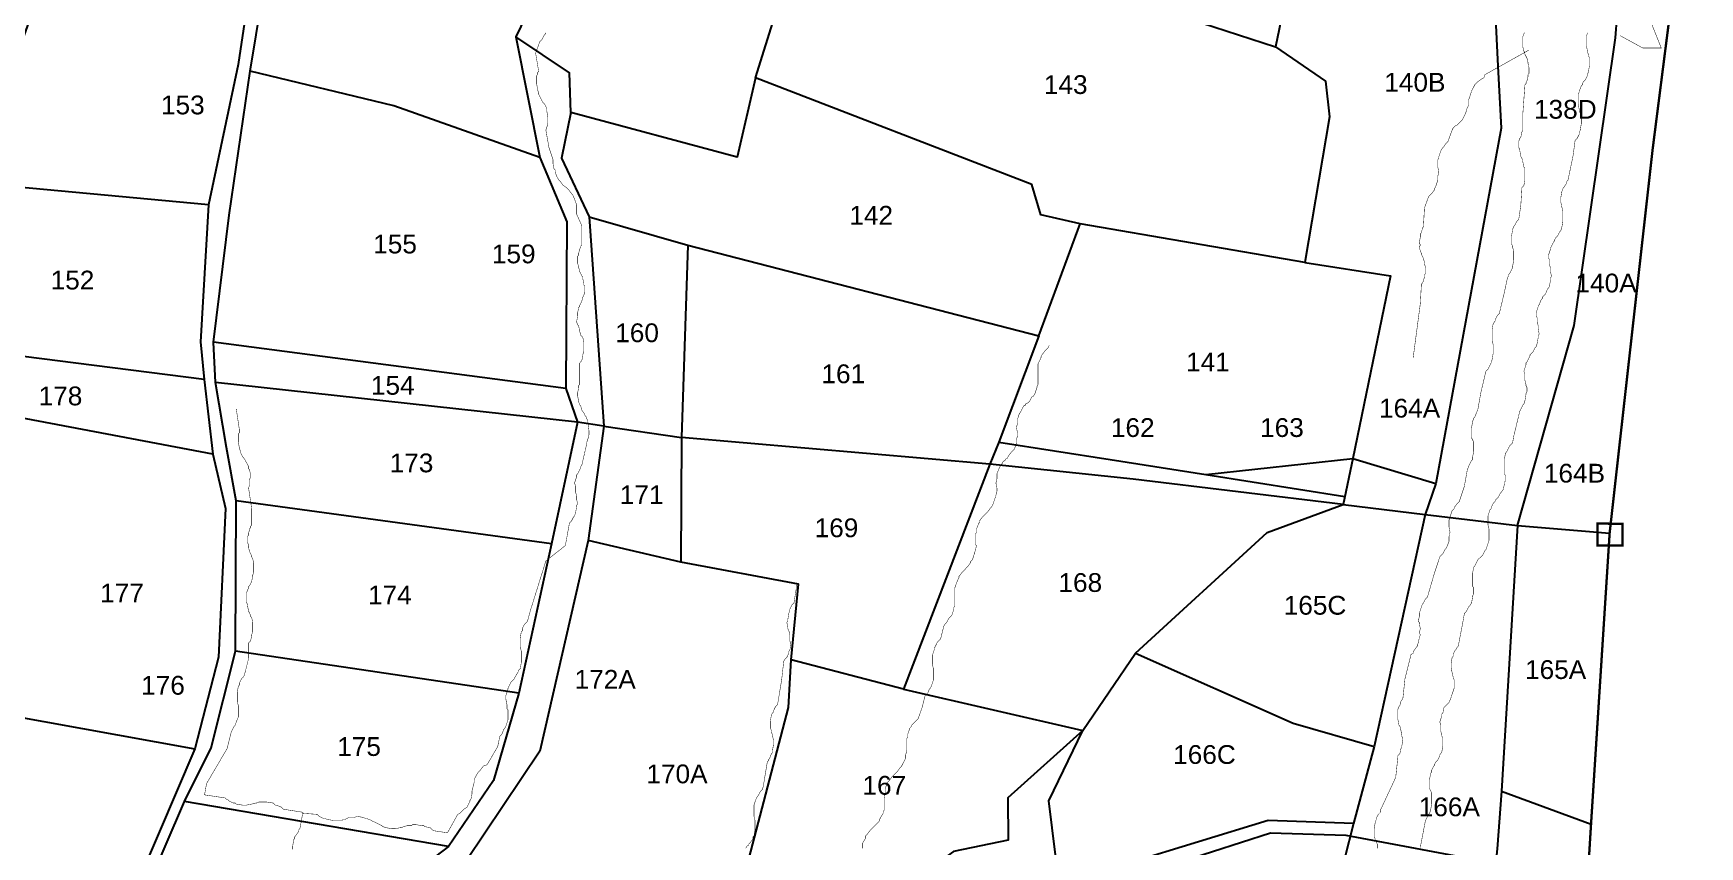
# Model space of a CAD drawing. Header units: inches. Extents: x 617 to 4497, y -923 to 1824.
# Drawn here: x 1509.8 to 1865.1, y 1083.9 to 1257.2 of the extents above; entities that cross this region are included whole.
import ezdxf
from ezdxf.enums import TextEntityAlignment as Align

# ---------------------------------------------------------------- set-up
doc = ezdxf.new("R2010")
doc.units = ezdxf.units.IN
doc.header["$LTSCALE"] = 15
doc.header["$MEASUREMENT"] = 0
for name, color, linetype in [('BOUNDARY', 5, 'Continuous'), ('PLOT', 7, 'Continuous'), ('PLOT NO', 7, 'Continuous'), ('ROAD', 50, 'Continuous'), ('STREAM', 130, 'SL')]:
    doc.layers.add(name, color=color, linetype=linetype)
doc.styles.get("Standard").update_dxf_attribs({"font": 'arial.ttf'})
doc.linetypes.add('SL', pattern='A,8e-06,[1,streme line,S=0.066667,R=0,X=0,Y=0],-0.839413', length=0.839421)

msp = doc.modelspace()

# ---------------------------------------------------------------- linework, layer by layer
at = {"layer": 'BOUNDARY', "const_width": 0.5}
msp.add_lwpolyline([(1863.5, 832.7), (1861.95, 879.95), (1861.32, 891.04), (1857.16, 922.7), (1862.14, 939.42), (1864.62, 954.13), (1852.24, 958.34), (1839.53, 1007.96), (1837.78, 1028.75), (1840.69, 1073.03), (1841.53, 1081.99), (1841.94, 1088.67), (1845.91, 1150.73), (1855.09, 1232.61), (1864.86, 1309.15)], dxfattribs=at)
at = {"layer": 'PLOT'}
for points in [[(1327.14, 1348.27), (1383.12, 1332.25), (1474.33, 1316.47), (1503.44, 1306.06), (1523.09, 1299.63), (1559.06, 1288.18), (1553.41, 1250.57), (1547.1, 1220.64), (1545.41, 1191.5), (1546.21, 1183.43), (1548.02, 1167.54), (1550.77, 1155.98), (1549.28, 1124.27), (1544.21, 1104.75), (1516.98, 1041.08), (1505.59, 1045.34), (1503.64, 1046.12), (1482.78, 1052.16), (1468.16, 1050), (1446.71, 1087.53), (1477.22, 1173.65), (1484.14, 1191.32), (1496.61, 1225.38), (1523.09, 1299.63)], [(1819.8, 1340.45), (1819.94, 1294.07), (1822.08, 1250.24), (1822.76, 1236.98), (1808.85, 1161.28), (1806.56, 1154.66), (1795.7, 1105.24), (1791.27, 1088.85), (1773.07, 1089.46), (1728.49, 1075.82), (1726.34, 1093.68), (1733.55, 1108.64), (1744.78, 1125.16), (1772.91, 1150.88), (1789.07, 1156.83), (1806.56, 1154.66), (1826.27, 1152.33), (1845.91, 1150.73)], [(1826.27, 1152.33), (1838.37, 1194.93), (1847.19, 1256.27), (1848.59, 1274.55), (1841.74, 1311.5), (1864.86, 1309.15)], [(1783.98, 1306.99), (1782.39, 1291.73), (1774.62, 1254.32), (1785.3, 1247.05), (1786.19, 1239.44), (1780.92, 1208.39), (1799.15, 1205.51), (1791.12, 1166.59), (1808.85, 1161.28)], [(1504.58, 993.49), (1510.74, 1013.48), (1511.39, 1015.95), (1514.47, 1025.43), (1518.09, 1036.82), (1519.72, 1040.47), (1525.54, 1055.18), (1542.03, 1093.53), (1547.68, 1104.93), (1552.89, 1125.55), (1552.99, 1157.63), (1550.99, 1168.99), (1548.64, 1182.79), (1548.15, 1191.41), (1551.53, 1218.5), (1556, 1249.14), (1562.27, 1287.1), (1559.06, 1288.18)], [(1663.73, 1247.75), (1676.3, 1287.73)], [(1585.72, 1281), (1618.99, 1269.63), (1612.67, 1256.49), (1617.79, 1230.75), (1586.63, 1241.76), (1556, 1249.14)], [(1735.2, 1267.17), (1774.62, 1254.32)], [(1780.92, 1208.39), (1733.03, 1216.6), (1724.61, 1218.55), (1722.72, 1225.01), (1663.73, 1247.75), (1659.85, 1230.84), (1624.4, 1240.32), (1624.07, 1248.82), (1612.67, 1256.49)], [(1624.4, 1240.32), (1622.4, 1230.61), (1628.32, 1218.13), (1631.41, 1173.48), (1625.83, 1174.33)], [(1617.79, 1230.75), (1623.56, 1217.05), (1623.31, 1181.51), (1548.15, 1191.41)], [(1547.1, 1220.64), (1496.61, 1225.38)], [(1628.32, 1218.13), (1649.33, 1212.08), (1647.99, 1171.12)], [(1649.33, 1212.08), (1724.19, 1192.75), (1733.03, 1216.6)], [(1546.21, 1183.43), (1484.14, 1191.32)], [(1724.19, 1192.75), (1715.69, 1170.11), (1713.77, 1165.43), (1647.99, 1171.12)], [(1623.31, 1181.51), (1625.83, 1174.33), (1548.64, 1182.79)], [(1548.02, 1167.54), (1505.59, 1175.55), (1503.51, 1172.13), (1477.22, 1173.65)], [(1625.83, 1174.33), (1620.26, 1148.42), (1552.99, 1157.63)], [(1631.41, 1173.48), (1628.05, 1149.16), (1617.78, 1104.27), (1602.12, 1080.97), (1579.04, 1050.13), (1570.21, 1029.31), (1562.79, 1030.11)], [(1631.41, 1173.48), (1647.99, 1171.12), (1647.87, 1144.52)], [(1715.69, 1170.11), (1739.37, 1166.38), (1759.81, 1163.18), (1791.12, 1166.59)], [(1791.12, 1166.59), (1789.07, 1156.83)], [(1713.77, 1165.43), (1695.35, 1117.5), (1671.36, 1123.72)], [(1789.07, 1156.83), (1744.29, 1162.2), (1713.77, 1165.43)], [(1759.81, 1163.18), (1789.41, 1158.55)], [(1826.27, 1152.33), (1822.88, 1095.76), (1821.94, 1083.43), (1820.91, 1074.07), (1828.63, 1029.67), (1842.01, 958.64), (1802.85, 909.06)], [(1620.26, 1148.42), (1613.27, 1116.6), (1552.89, 1125.55)], [(1636.47, 1036.84), (1677.29, 1054.69), (1679.17, 1063.97), (1659.15, 1069.05), (1670.83, 1113.59), (1671.36, 1123.72), (1672.95, 1139.83), (1647.87, 1144.52), (1628.05, 1149.16)], [(1744.78, 1125.16), (1778.41, 1110.24), (1795.7, 1105.24)], [(1613.27, 1116.6), (1607.88, 1097.97), (1598.27, 1083.97), (1542.03, 1093.53)], [(1695.35, 1117.5), (1733.55, 1108.64)], [(1503.76, 1112.05), (1544.21, 1104.75)], [(1733.55, 1108.64), (1717.58, 1094.28), (1717.67, 1085.29), (1705.99, 1082.89), (1690.59, 1071.75), (1682.97, 1071.55), (1679.17, 1063.97)], [(1822.88, 1095.76), (1841.94, 1088.67)], [(1791.27, 1088.85), (1789.4, 1081.31), (1787.42, 1039.31), (1786.64, 1013.72), (1783.75, 954.9), (1783.34, 945.88)], [(1598.27, 1083.97), (1582.76, 1072.08), (1562.79, 1030.11), (1548.61, 1033.18), (1525.54, 1055.18)]]:
    msp.add_lwpolyline(points, dxfattribs=at)
at = {"layer": 'PLOT', "color": 3, "const_width": 0.5}
msp.add_lwpolyline([(1843.32, 1152.76), (1848.66, 1152.7), (1848.68, 1148.11), (1843.32, 1148.06), (1843.32, 1152.76), (1843.32, 1152.76)], dxfattribs=at)
at = {"layer": 'ROAD'}
msp.add_lwpolyline([(932.31, 1161.55), (966.92, 1148.19), (978.2, 1145.92), (1036.71, 1131.85), (1110.13, 1113.59), (1132.65, 1108.42), (1192.26, 1092.31), (1240.37, 1081.76), (1338.73, 1056.56), (1375.73, 1049.35), (1428.19, 1034.43), (1482.23, 1020.3), (1500.13, 1022.03), (1530.43, 1021.93), (1563.04, 1023.96), (1583.35, 1029.01), (1638.52, 1035.44), (1717.94, 1068.95), (1773.61, 1086.88), (1789.68, 1086.35), (1821.88, 1080.31), (1841.34, 1079.71)], dxfattribs=at)
at = {"layer": 'STREAM', "color": 4, "lineweight": 0, "const_width": 0.1}
for points in [[(1854.73, 1259.56), (1856.92, 1254.09), (1852.98, 1254.09), (1848.17, 1256.72)], [(1567.25, 1091.01), (1570.31, 1090.79), (1570.75, 1090.35), (1571.62, 1089.92), (1571.84, 1089.92), (1572.5, 1089.7), (1573.81, 1089.48), (1574.25, 1089.48), (1574.47, 1089.48), (1575.56, 1089.48), (1575.78, 1089.7), (1576.22, 1089.7), (1577.09, 1090.13), (1577.96, 1090.13), (1578.18, 1090.13), (1578.84, 1090.35), (1580.15, 1090.13), (1580.59, 1089.92), (1580.81, 1089.92), (1581.9, 1089.48), (1582.12, 1089.26), (1582.34, 1089.26), (1582.77, 1089.04), (1583.21, 1088.82), (1584.09, 1088.39), (1584.3, 1088.17), (1584.96, 1087.95), (1586.27, 1087.73), (1586.71, 1087.73), (1586.93, 1087.73), (1588.02, 1087.95), (1588.24, 1087.95), (1588.68, 1088.17), (1589.55, 1088.39), (1590.43, 1088.39), (1590.64, 1088.6), (1591.3, 1088.6), (1592.61, 1088.39), (1593.05, 1088.39), (1593.27, 1088.17), (1594.36, 1087.95), (1594.58, 1087.73), (1594.8, 1087.51), (1595.23, 1087.29), (1598.08, 1086.86), (1600.26, 1090.79), (1600.7, 1091.01), (1601.36, 1091.66), (1601.57, 1091.88), (1602.23, 1092.32), (1602.89, 1093.63), (1602.89, 1093.85), (1603.1, 1094.07), (1603.32, 1095.16), (1603.32, 1095.6), (1603.32, 1095.82), (1603.54, 1096.69), (1603.76, 1097.57), (1603.76, 1098), (1603.98, 1098.66), (1604.63, 1099.75), (1604.85, 1099.97), (1605.07, 1100.19), (1605.73, 1101.07), (1606.17, 1101.28), (1606.38, 1101.28), (1606.6, 1101.5), (1608.79, 1105.22), (1609.23, 1107.41), (1609.66, 1107.84), (1610.1, 1108.94), (1610.32, 1109.15), (1610.54, 1109.59), (1610.97, 1110.9), (1610.97, 1111.34), (1610.97, 1111.56), (1610.97, 1112.65), (1610.97, 1113.09), (1610.76, 1113.31), (1610.76, 1114.18), (1610.54, 1115.28), (1610.54, 1115.49), (1610.54, 1116.15), (1610.97, 1117.46), (1610.97, 1117.68), (1611.19, 1118.12), (1611.63, 1118.99), (1611.85, 1119.21), (1612.07, 1119.43), (1612.29, 1119.65), (1612.51, 1120.08), (1613.16, 1121.18), (1613.16, 1121.4), (1613.6, 1121.83), (1613.82, 1123.15), (1613.82, 1123.58), (1613.82, 1123.8), (1613.82, 1124.89), (1613.82, 1125.33), (1613.82, 1125.55), (1613.6, 1126.42), (1613.6, 1127.52), (1613.6, 1127.74), (1613.6, 1128.39), (1613.82, 1129.7), (1614.04, 1129.92), (1614.04, 1130.36), (1614.47, 1131.23), (1614.69, 1131.45), (1614.91, 1131.67), (1615.13, 1131.89), (1615.78, 1134.29), (1619.06, 1144.79), (1623.22, 1148.07), (1624.09, 1152.88), (1624.53, 1153.31), (1624.97, 1154.19), (1625.18, 1154.41), (1625.4, 1155.06), (1625.62, 1156.37), (1625.62, 1156.59), (1625.84, 1157.03), (1625.62, 1157.9), (1625.62, 1158.34), (1625.62, 1158.56), (1625.4, 1159.44), (1625.4, 1160.53), (1625.4, 1160.75), (1625.18, 1161.4), (1625.62, 1162.71), (1625.62, 1163.15), (1625.84, 1163.37), (1626.28, 1164.24), (1626.5, 1164.68), (1626.5, 1164.9), (1626.71, 1165.12), (1627.81, 1169.93), (1627.81, 1170.15), (1628.03, 1170.8), (1628.25, 1171.68), (1628.25, 1171.9), (1628.25, 1172.55), (1628.03, 1174.08), (1628.03, 1174.3), (1628.03, 1174.52), (1627.59, 1175.61), (1627.37, 1175.83), (1627.37, 1176.05), (1626.71, 1176.92), (1626.5, 1177.8), (1626.28, 1178.02), (1626.06, 1178.67), (1625.84, 1179.98), (1625.84, 1180.42), (1625.84, 1180.64), (1626.06, 1181.73), (1626.06, 1182.17), (1626.28, 1182.39), (1626.28, 1182.61), (1626.28, 1182.83), (1626.28, 1186.98), (1626.71, 1187.42), (1626.93, 1188.51), (1626.93, 1188.73), (1627.15, 1189.39), (1627.15, 1190.7), (1627.15, 1191.13), (1627.15, 1191.35), (1626.93, 1192.45), (1626.71, 1192.66), (1626.5, 1192.88), (1626.28, 1193.76), (1626.06, 1194.85), (1625.84, 1195.07), (1625.62, 1195.73), (1625.84, 1197.04), (1625.84, 1197.26), (1625.84, 1197.69), (1626.06, 1198.79), (1626.28, 1199), (1626.28, 1199.22), (1626.5, 1199.66), (1626.71, 1200.1), (1626.93, 1200.97), (1627.15, 1201.41), (1627.37, 1202.06), (1627.37, 1203.38), (1627.15, 1203.6), (1627.15, 1204.03), (1626.93, 1204.91), (1626.93, 1205.34), (1626.71, 1205.56), (1626.28, 1206.44), (1626.06, 1207.31), (1626.06, 1207.53), (1625.84, 1208.19), (1625.84, 1209.72), (1626.06, 1209.93), (1626.06, 1210.37), (1626.28, 1211.25), (1626.5, 1211.68), (1626.5, 1211.9), (1626.71, 1212.12), (1626.71, 1216.27), (1625.62, 1218.68), (1625.62, 1219.34), (1625.62, 1220.43), (1625.62, 1220.65), (1625.4, 1221.3), (1624.97, 1222.4), (1624.75, 1222.83), (1624.53, 1223.05), (1623.87, 1223.93), (1623.65, 1224.14), (1623.44, 1224.36), (1622.78, 1224.8), (1622.12, 1225.68), (1621.91, 1225.89), (1621.47, 1226.55), (1621.03, 1227.64), (1621.03, 1228.08), (1620.81, 1228.3), (1620.59, 1229.39), (1620.59, 1229.61), (1620.59, 1230.05), (1620.59, 1230.27), (1619.72, 1232.89), (1619.06, 1236.61), (1619.28, 1237.26), (1619.5, 1238.14), (1619.5, 1238.57), (1619.5, 1239.23), (1619.28, 1240.54), (1619.28, 1240.76), (1619.28, 1241.2), (1618.84, 1242.07), (1618.63, 1242.29), (1618.41, 1242.51), (1617.97, 1243.38), (1617.53, 1244.26), (1617.53, 1244.48), (1617.31, 1245.13), (1617.1, 1246.44), (1617.1, 1246.88), (1617.1, 1247.1), (1617.1, 1248.19), (1617.31, 1248.63), (1617.31, 1248.85), (1617.53, 1249.07), (1616.88, 1253), (1617.75, 1255.41), (1618.19, 1255.84), (1618.63, 1256.72), (1618.84, 1256.94), (1619.06, 1257.37)], [(1805.54, 1083.79), (1806.63, 1089.48), (1806.85, 1089.92), (1807.29, 1090.79), (1807.51, 1091.01), (1807.73, 1091.66), (1807.95, 1092.98), (1807.95, 1093.41), (1807.95, 1093.63), (1807.95, 1094.73), (1807.95, 1095.16), (1807.95, 1095.38), (1807.51, 1096.26), (1807.51, 1097.35), (1807.51, 1097.57), (1807.51, 1098.22), (1807.73, 1099.53), (1807.95, 1099.75), (1807.95, 1100.19), (1808.38, 1101.07), (1808.6, 1101.28), (1808.6, 1101.5), (1808.82, 1101.94), (1809.26, 1102.38), (1809.69, 1103.25), (1809.69, 1103.47), (1810.13, 1104.13), (1810.35, 1105.44), (1810.35, 1105.66), (1810.35, 1106.09), (1810.35, 1107.19), (1810.13, 1107.41), (1810.13, 1107.62), (1809.91, 1108.5), (1809.91, 1109.59), (1809.91, 1109.81), (1809.69, 1110.47), (1810.13, 1111.78), (1810.13, 1112.21), (1810.35, 1112.43), (1810.57, 1113.53), (1810.79, 1113.74), (1811.01, 1113.96), (1811.22, 1114.18), (1811.66, 1114.62), (1812.1, 1115.71), (1812.1, 1115.93), (1812.32, 1116.37), (1812.76, 1117.68), (1812.76, 1118.12), (1812.76, 1118.34), (1812.76, 1119.43), (1812.54, 1119.87), (1812.54, 1120.08), (1812.32, 1120.96), (1812.1, 1122.05), (1812.1, 1122.27), (1812.1, 1122.93), (1812.32, 1124.24), (1812.54, 1124.46), (1812.54, 1124.89), (1812.97, 1125.77), (1813.19, 1125.99), (1813.41, 1126.42), (1813.63, 1126.64), (1814.72, 1132.33), (1814.94, 1133.64), (1815.38, 1134.08), (1815.82, 1134.95), (1816.03, 1135.17), (1816.47, 1135.82), (1816.69, 1137.14), (1816.69, 1137.36), (1816.91, 1137.79), (1816.91, 1138.67), (1816.91, 1139.1), (1816.69, 1139.32), (1816.69, 1140.2), (1816.69, 1141.29), (1816.69, 1141.51), (1816.69, 1142.16), (1816.91, 1143.48), (1817.13, 1143.69), (1817.35, 1144.13), (1817.78, 1145.01), (1818, 1145.23), (1818.22, 1145.44), (1818.44, 1145.66), (1818.88, 1146.1), (1819.31, 1146.97), (1819.53, 1147.19), (1819.75, 1147.85), (1820.19, 1149.16), (1820.19, 1149.6), (1820.19, 1149.82), (1820.19, 1150.91), (1820.19, 1151.13), (1820.19, 1151.57), (1819.97, 1152.44), (1819.97, 1153.31), (1819.97, 1153.75), (1819.97, 1154.41), (1820.41, 1155.72), (1820.63, 1155.94), (1820.63, 1156.16), (1821.06, 1157.03), (1821.5, 1157.47), (1821.5, 1157.69), (1821.72, 1157.9), (1822.16, 1158.34), (1822.59, 1159.22), (1822.81, 1159.44), (1823.25, 1160.09), (1823.47, 1161.18), (1823.47, 1161.62), (1823.69, 1161.84), (1823.69, 1162.93), (1823.47, 1163.37), (1823.47, 1163.59), (1823.47, 1164.46), (1823.47, 1165.56), (1823.47, 1165.77), (1823.47, 1166.43), (1823.69, 1167.74), (1823.9, 1167.96), (1824.12, 1168.4), (1824.56, 1169.27), (1824.78, 1169.49), (1825, 1169.71), (1825.22, 1169.93), (1825.43, 1171.24), (1826.75, 1176.71), (1826.97, 1177.14), (1827.4, 1178.02), (1827.62, 1178.24), (1827.84, 1178.89), (1828.06, 1180.2), (1828.06, 1180.42), (1828.28, 1180.86), (1828.28, 1181.73), (1828.06, 1182.17), (1828.06, 1182.39), (1827.84, 1183.26), (1827.84, 1184.36), (1827.84, 1184.58), (1827.62, 1185.23), (1828.06, 1186.54), (1828.06, 1186.98), (1828.28, 1187.2), (1828.71, 1188.07), (1828.93, 1188.51), (1828.93, 1188.73), (1829.15, 1188.95), (1829.59, 1189.39), (1830.03, 1190.26), (1830.24, 1190.48), (1830.46, 1191.13), (1830.68, 1192.45), (1830.68, 1192.88), (1830.9, 1193.1), (1830.68, 1194.19), (1830.68, 1194.41), (1830.68, 1194.85), (1830.46, 1195.73), (1830.46, 1196.6), (1830.24, 1197.04), (1830.24, 1197.69), (1830.68, 1199), (1830.68, 1199.22), (1830.9, 1199.44), (1831.34, 1200.53), (1831.56, 1200.75), (1831.56, 1200.97), (1831.77, 1201.19), (1832.21, 1201.63), (1832.65, 1202.72), (1832.87, 1202.94), (1833.09, 1203.38), (1833.3, 1204.69), (1833.3, 1205.13), (1833.52, 1205.34), (1833.3, 1206.44), (1833.3, 1206.87), (1833.3, 1207.09), (1833.09, 1207.97), (1833.09, 1209.06), (1832.87, 1209.28), (1832.87, 1209.93), (1833.3, 1211.25), (1833.3, 1211.47), (1833.52, 1211.9), (1833.96, 1212.78), (1834.18, 1213), (1834.18, 1213.21), (1834.4, 1213.65), (1834.84, 1214.09), (1835.27, 1214.96), (1835.49, 1215.18), (1835.71, 1215.84), (1835.93, 1217.15), (1835.93, 1217.37), (1835.93, 1217.81), (1835.93, 1218.68), (1835.93, 1219.12), (1835.93, 1219.34), (1835.71, 1220.21), (1835.49, 1221.3), (1835.49, 1221.52), (1835.49, 1222.18), (1835.71, 1223.49), (1835.93, 1223.93), (1835.93, 1224.14), (1836.58, 1225.02), (1836.8, 1225.46), (1836.8, 1225.68), (1837.02, 1225.89), (1838.11, 1231.14), (1838.55, 1234.42), (1838.99, 1234.86), (1839.43, 1235.73), (1839.43, 1235.95), (1839.64, 1236.61), (1839.86, 1237.92), (1839.86, 1238.14), (1839.86, 1238.57), (1839.86, 1239.67), (1839.64, 1239.89), (1839.64, 1240.1), (1839.43, 1240.98), (1839.21, 1242.07), (1839.21, 1242.29), (1839.21, 1242.95), (1839.21, 1244.26), (1839.43, 1244.69), (1839.43, 1244.91), (1839.86, 1246.01), (1840.08, 1246.22), (1840.08, 1246.44), (1840.3, 1246.88), (1840.74, 1247.32), (1841.18, 1248.19), (1841.18, 1248.41), (1841.39, 1249.07), (1841.61, 1250.38), (1841.61, 1250.6), (1841.61, 1251.03), (1841.61, 1252.13), (1841.39, 1252.35), (1841.39, 1252.56), (1841.18, 1253.44), (1840.96, 1254.53), (1840.96, 1254.75), (1840.96, 1255.41), (1840.96, 1256.72), (1841.18, 1257.16), (1841.18, 1257.37)], [(1828.71, 1253.66), (1819.31, 1248.41), (1819.1, 1247.76), (1818.66, 1247.54), (1817.78, 1246.88), (1817.56, 1246.66), (1817.13, 1246.22), (1816.47, 1244.91), (1816.47, 1244.69), (1816.25, 1244.48), (1816.03, 1243.38), (1815.82, 1243.16), (1815.82, 1242.73), (1815.82, 1241.85), (1815.38, 1240.98), (1815.38, 1240.76), (1815.16, 1240.1), (1814.5, 1238.79), (1814.29, 1238.57), (1814.07, 1238.35), (1813.41, 1237.7), (1812.97, 1237.48), (1812.76, 1237.26), (1812.54, 1237.04), (1812.32, 1236.61), (1811.44, 1234.2), (1811.01, 1233.76), (1810.57, 1233.11), (1810.35, 1232.89), (1809.91, 1232.23), (1809.48, 1230.92), (1809.48, 1230.7), (1809.26, 1230.27), (1809.26, 1229.39), (1809.26, 1228.95), (1809.26, 1228.74), (1809.48, 1227.64), (1809.26, 1226.77), (1809.26, 1226.55), (1809.26, 1225.89), (1808.82, 1224.58), (1808.6, 1224.14), (1808.6, 1223.93), (1807.95, 1223.05), (1807.73, 1222.83), (1807.51, 1222.61), (1807.29, 1222.4), (1806.42, 1219.99), (1806.2, 1216.06), (1805.98, 1215.62), (1805.76, 1214.74), (1805.54, 1214.53), (1805.54, 1213.87), (1805.32, 1212.56), (1805.54, 1212.12), (1805.32, 1211.68), (1805.54, 1210.81), (1805.76, 1210.37), (1805.76, 1210.15), (1806.2, 1209.28), (1806.42, 1208.4), (1806.42, 1208.19), (1806.63, 1207.31), (1806.63, 1206), (1806.42, 1205.78), (1806.42, 1205.34), (1806.2, 1204.47), (1805.98, 1204.03), (1805.76, 1203.81), (1805.76, 1203.6), (1805.54, 1199.66), (1804.01, 1188.07)], [(1686.62, 1083.58), (1686.62, 1084.01), (1686.62, 1084.67), (1687.27, 1085.76), (1687.27, 1086.2), (1687.49, 1086.42), (1688.15, 1087.29), (1688.36, 1087.51), (1688.58, 1087.73), (1688.8, 1087.95), (1689.24, 1088.39), (1689.89, 1089.04), (1690.11, 1089.26), (1690.33, 1089.92), (1690.99, 1091.01), (1690.99, 1091.45), (1691.21, 1091.66), (1691.21, 1092.76), (1691.21, 1093.2), (1691.21, 1093.41), (1691.21, 1094.29), (1691.42, 1095.38), (1691.42, 1095.6), (1691.42, 1096.26), (1691.86, 1097.57), (1692.08, 1097.79), (1692.3, 1098), (1692.95, 1098.88), (1693.17, 1099.1), (1693.39, 1099.32), (1693.61, 1099.53), (1694.05, 1099.97), (1694.7, 1100.85), (1694.92, 1101.07), (1695.14, 1101.5), (1695.8, 1102.81), (1695.8, 1103.03), (1695.8, 1103.47), (1696.02, 1104.34), (1696.02, 1104.78), (1696.02, 1105), (1696.02, 1105.87), (1696.02, 1106.97), (1696.23, 1107.19), (1696.23, 1107.84), (1696.67, 1109.15), (1696.89, 1109.37), (1697.11, 1109.81), (1697.76, 1110.47), (1697.98, 1110.68), (1698.2, 1110.9), (1698.42, 1111.12), (1699.29, 1113.53), (1699.95, 1116.15), (1700.39, 1116.37), (1700.83, 1117.46), (1701.04, 1117.68), (1701.26, 1118.12), (1701.7, 1119.43), (1701.7, 1119.87), (1701.7, 1120.08), (1701.7, 1121.18), (1701.7, 1121.61), (1701.7, 1121.83), (1701.48, 1122.71), (1701.48, 1123.8), (1701.48, 1124.02), (1701.48, 1124.68), (1701.92, 1125.99), (1701.92, 1126.21), (1702.14, 1126.64), (1702.57, 1127.52), (1702.79, 1127.74), (1703.01, 1127.95), (1703.23, 1128.17), (1703.89, 1130.8), (1704.1, 1131.23), (1704.54, 1131.67), (1704.98, 1132.55), (1705.2, 1132.76), (1705.63, 1133.2), (1706.07, 1134.51), (1706.07, 1134.95), (1706.29, 1135.17), (1706.29, 1136.26), (1706.29, 1136.48), (1706.29, 1136.92), (1706.29, 1137.79), (1706.29, 1138.67), (1706.29, 1139.1), (1706.51, 1139.76), (1706.95, 1140.85), (1707.16, 1141.29), (1707.16, 1141.51), (1707.82, 1142.38), (1708.04, 1142.6), (1708.26, 1142.82), (1708.48, 1143.04), (1708.91, 1143.48), (1709.57, 1144.35), (1709.57, 1144.57), (1710.01, 1145.01), (1710.44, 1146.32), (1710.44, 1146.54), (1710.66, 1146.97), (1710.88, 1148.07), (1710.66, 1148.29), (1710.66, 1148.5), (1710.66, 1149.6), (1710.66, 1150.47), (1710.88, 1150.91), (1710.88, 1151.57), (1711.32, 1152.66), (1711.54, 1153.1), (1711.54, 1153.31), (1712.19, 1154.19), (1712.41, 1154.41), (1712.63, 1154.63), (1712.85, 1154.84), (1713.29, 1155.28), (1713.94, 1156.16), (1714.16, 1156.37), (1714.38, 1156.81), (1714.82, 1158.12), (1715.03, 1158.34), (1715.03, 1158.78), (1715.25, 1159.65), (1715.25, 1160.09), (1715.25, 1160.31), (1715.03, 1161.4), (1715.25, 1162.28), (1715.25, 1162.5), (1715.25, 1163.37), (1715.69, 1164.46), (1715.91, 1164.9), (1716.13, 1165.12), (1716.57, 1165.99), (1717, 1166.21), (1717, 1166.43), (1717.44, 1166.65), (1717.66, 1167.09), (1718.31, 1167.96), (1718.53, 1168.18), (1718.97, 1168.62), (1719.41, 1169.93), (1719.41, 1170.15), (1719.41, 1170.58), (1719.63, 1171.46), (1719.63, 1171.9), (1719.63, 1172.11), (1719.41, 1173.21), (1719.63, 1174.08), (1719.63, 1174.3), (1719.63, 1174.96), (1720.06, 1176.27), (1720.28, 1176.49), (1720.5, 1176.92), (1720.94, 1177.8), (1721.37, 1178.02), (1721.37, 1178.24), (1721.81, 1178.45), (1722.25, 1178.89), (1722.69, 1179.77), (1722.91, 1179.77), (1723.34, 1180.42), (1723.78, 1181.73), (1723.78, 1181.95), (1724, 1182.39), (1724, 1183.26), (1724, 1183.7), (1724, 1183.92), (1724, 1184.79), (1724, 1185.89), (1724, 1186.11), (1724, 1186.76), (1724.65, 1188.07), (1724.65, 1188.29), (1724.87, 1188.73), (1725.53, 1189.6), (1725.75, 1189.82), (1725.97, 1190.04), (1726.18, 1190.26), (1726.4, 1190.7)], [(1565.07, 1083.36), (1565.07, 1084.01), (1565.28, 1085.33), (1565.5, 1085.76), (1565.5, 1085.98), (1566.16, 1086.86), (1566.38, 1087.29), (1566.38, 1087.51), (1566.6, 1087.73), (1567.25, 1091.23), (1563.1, 1091.88), (1562.66, 1092.32), (1561.57, 1092.76), (1561.35, 1092.76), (1560.91, 1093.2), (1559.6, 1093.41), (1559.16, 1093.41), (1558.94, 1093.41), (1557.85, 1093.41), (1557.41, 1093.2), (1557.2, 1093.2), (1556.32, 1092.98), (1555.23, 1092.76), (1555.01, 1092.76), (1554.35, 1092.76), (1553.04, 1092.98), (1552.82, 1093.2), (1552.39, 1093.2), (1551.51, 1093.63), (1551.29, 1093.85), (1550.86, 1094.07), (1550.64, 1094.29), (1546.27, 1094.94), (1546.7, 1097.35), (1551.07, 1104.78), (1551.95, 1108.28), (1552.17, 1108.72), (1552.6, 1109.59), (1552.82, 1109.81), (1553.04, 1110.47), (1553.48, 1111.56), (1553.48, 1112), (1553.48, 1112.21), (1553.48, 1113.31), (1553.48, 1113.74), (1553.48, 1113.96), (1553.26, 1114.84), (1553.26, 1115.93), (1553.26, 1116.15), (1553.26, 1116.81), (1553.48, 1118.12), (1553.7, 1118.34), (1553.7, 1118.77), (1554.14, 1119.65), (1554.35, 1119.87), (1554.57, 1120.08), (1554.79, 1120.52), (1555.67, 1124.02), (1555.67, 1127.3), (1556.1, 1127.74), (1556.32, 1128.83), (1556.32, 1129.05), (1556.54, 1129.7), (1556.54, 1131.02), (1556.54, 1131.45), (1556.54, 1131.67), (1556.32, 1132.76), (1556.1, 1132.98), (1556.1, 1133.2), (1555.67, 1134.08), (1555.45, 1135.17), (1555.45, 1135.39), (1555.23, 1136.04), (1555.23, 1137.36), (1555.23, 1137.79), (1555.23, 1138.01), (1555.67, 1139.1), (1555.67, 1139.32), (1555.88, 1139.54), (1556.1, 1139.98), (1556.32, 1140.42), (1556.54, 1141.51), (1556.54, 1141.73), (1556.76, 1142.38), (1556.76, 1143.69), (1556.76, 1143.91), (1556.76, 1144.35), (1556.54, 1145.23), (1556.32, 1145.66), (1556.32, 1145.88), (1555.88, 1146.76), (1555.67, 1147.63), (1555.67, 1148.07), (1555.45, 1148.72), (1555.45, 1150.03), (1555.67, 1150.25), (1555.67, 1150.69), (1555.88, 1151.57), (1556.1, 1152), (1556.1, 1152.22), (1556.32, 1152.44), (1556.32, 1155.94), (1555.67, 1160.31), (1555.88, 1160.97), (1555.88, 1161.84), (1555.88, 1162.06), (1556.1, 1162.93), (1555.88, 1164.24), (1555.67, 1164.46), (1555.67, 1164.9), (1555.23, 1165.77), (1555.01, 1165.99), (1555.01, 1166.21), (1554.35, 1167.09), (1553.92, 1167.96), (1553.92, 1168.18), (1553.7, 1168.84), (1553.48, 1170.15), (1553.48, 1170.58), (1553.48, 1170.8), (1553.48, 1171.9), (1553.7, 1172.11), (1553.7, 1172.55), (1553.7, 1172.77), (1553.04, 1177.14)], [(1672.62, 1139.98), (1671.97, 1135.82), (1671.53, 1135.39), (1671.09, 1134.51), (1671.09, 1134.29), (1670.87, 1133.64), (1670.66, 1132.33), (1670.66, 1131.89), (1670.44, 1131.67), (1670.66, 1130.58), (1670.66, 1130.36), (1670.87, 1129.92), (1671.09, 1129.05), (1671.09, 1128.17), (1671.09, 1127.74), (1671.31, 1127.08), (1671.09, 1125.77), (1670.87, 1125.55), (1670.87, 1125.11), (1670.44, 1124.24), (1670.22, 1124.02), (1670, 1123.8), (1669.78, 1123.36), (1669.34, 1119.43), (1668.47, 1114.18), (1668.03, 1113.74), (1667.6, 1112.87), (1667.6, 1112.65), (1667.16, 1112), (1666.94, 1110.68), (1666.94, 1110.47), (1666.94, 1110.03), (1666.94, 1109.15), (1667.16, 1108.72), (1667.16, 1108.5), (1667.38, 1107.62), (1667.6, 1106.53), (1667.6, 1106.31), (1667.6, 1105.66), (1667.38, 1104.34), (1667.38, 1103.91), (1667.16, 1103.69), (1666.72, 1102.6), (1666.5, 1102.38), (1666.5, 1102.16), (1666.28, 1101.94), (1665.41, 1096.69), (1665.19, 1096.04), (1664.75, 1095.6), (1664.32, 1094.73), (1664.1, 1094.51), (1663.88, 1094.07), (1663.44, 1092.76), (1663.44, 1092.32), (1663.44, 1092.1), (1663.44, 1091.01), (1663.44, 1090.57), (1663.44, 1090.35), (1663.66, 1089.48), (1663.66, 1088.39), (1663.66, 1088.17), (1663.66, 1087.51), (1663.44, 1086.2), (1663.22, 1085.98), (1663.22, 1085.54), (1662.57, 1084.67), (1662.35, 1084.45), (1662.35, 1084.23), (1661.91, 1084.01), (1661.69, 1083.58)]]:
    msp.add_lwpolyline(points, dxfattribs=at)
at = {"layer": 'STREAM', "color": 4, "lineweight": 0, "const_width": 0.1, "elevation": 0.1}
msp.add_lwpolyline([(1827.84, 1257.37), (1827.62, 1257.16), (1827.4, 1256.5), (1827.4, 1254.97), (1827.4, 1254.75), (1827.4, 1254.31), (1827.62, 1253.44), (1827.84, 1253), (1827.84, 1252.78), (1828.28, 1251.91), (1828.5, 1251.03), (1828.5, 1250.82), (1828.71, 1249.94), (1828.71, 1248.63), (1828.5, 1248.41), (1828.5, 1247.97), (1828.28, 1247.1), (1828.06, 1246.66), (1828.06, 1246.44), (1827.84, 1246.22), (1827.4, 1240.1), (1827.4, 1236.61), (1827.18, 1236.17), (1826.97, 1235.08), (1826.75, 1234.86), (1826.53, 1234.2), (1826.53, 1232.89), (1826.75, 1232.45), (1826.75, 1232.23), (1826.97, 1231.14), (1826.97, 1230.92), (1827.18, 1230.7), (1827.4, 1229.83), (1827.62, 1228.74), (1827.84, 1228.52), (1827.84, 1227.86), (1827.84, 1226.55), (1827.84, 1226.11), (1827.84, 1225.89), (1827.62, 1224.8), (1827.4, 1224.58), (1827.18, 1224.36), (1827.18, 1223.93), (1826.97, 1220.65), (1826.53, 1217.59), (1826.09, 1217.15), (1825.65, 1216.27), (1825.43, 1216.06), (1825.22, 1215.4), (1825, 1214.09), (1825, 1213.65), (1825, 1213.43), (1825, 1212.34), (1825.22, 1211.9), (1825.22, 1211.68), (1825.43, 1210.81), (1825.43, 1209.72), (1825.43, 1209.5), (1825.43, 1208.84), (1825.22, 1207.53), (1825.22, 1207.31), (1825, 1206.87), (1824.56, 1206), (1824.34, 1205.78), (1824.34, 1205.56), (1824.12, 1205.13), (1823.47, 1202.06), (1822.37, 1197.47), (1821.94, 1197.04), (1821.5, 1196.16), (1821.5, 1195.94), (1821.06, 1195.29), (1820.84, 1193.98), (1820.84, 1193.76), (1820.84, 1193.32), (1820.84, 1192.23), (1820.84, 1192.01), (1820.84, 1191.79), (1821.06, 1190.92), (1821.06, 1189.82), (1821.06, 1189.6), (1821.06, 1188.95), (1820.84, 1187.64), (1820.63, 1187.2), (1820.63, 1186.98), (1820.19, 1186.11), (1819.97, 1185.67), (1819.75, 1185.45), (1819.53, 1185.23), (1818.44, 1180.64), (1817.78, 1176.92), (1817.56, 1176.49), (1817.13, 1175.39), (1816.91, 1175.18), (1816.69, 1174.52), (1816.47, 1173.21), (1816.47, 1172.99), (1816.47, 1172.55), (1816.47, 1171.68), (1816.47, 1171.24), (1816.47, 1171.02), (1816.91, 1170.15), (1816.91, 1169.05), (1816.91, 1168.84), (1816.91, 1168.18), (1816.69, 1166.87), (1816.69, 1166.43), (1816.47, 1166.21), (1816.03, 1165.34), (1815.82, 1164.9), (1815.82, 1164.68), (1815.6, 1164.46), (1814.94, 1160.75), (1813.85, 1157.47), (1813.41, 1157.03), (1812.76, 1156.16), (1812.76, 1155.94), (1812.32, 1155.5), (1811.88, 1154.19), (1811.88, 1153.97), (1811.66, 1153.53), (1811.66, 1152.44), (1811.66, 1152.22), (1811.66, 1152), (1811.88, 1150.91), (1811.66, 1150.03), (1811.66, 1149.82), (1811.66, 1148.94), (1811.22, 1147.85), (1811.01, 1147.41), (1810.79, 1147.19), (1810.35, 1146.32), (1810.13, 1146.1), (1809.91, 1145.88), (1809.69, 1145.66), (1808.6, 1142.38), (1807.07, 1137.14), (1806.63, 1136.7), (1806.2, 1135.82), (1805.98, 1135.61), (1805.76, 1134.95), (1805.32, 1133.64), (1805.32, 1133.42), (1805.32, 1132.98), (1805.1, 1131.89), (1805.32, 1131.67), (1805.32, 1131.45), (1805.54, 1130.36), (1805.32, 1129.49), (1805.54, 1129.05), (1805.32, 1128.39), (1805.1, 1127.3), (1804.89, 1126.86), (1804.89, 1126.64), (1804.23, 1125.77), (1804.01, 1125.33), (1804.01, 1125.11), (1803.57, 1124.89), (1802.26, 1119.65), (1801.82, 1115.49), (1801.39, 1114.84), (1801.17, 1113.96), (1800.95, 1113.74), (1800.73, 1113.09), (1800.73, 1111.78), (1800.73, 1111.34), (1800.73, 1111.12), (1800.95, 1110.03), (1800.95, 1109.81), (1801.17, 1109.59), (1801.39, 1108.72), (1801.61, 1107.62), (1801.61, 1107.41), (1801.82, 1106.75), (1801.61, 1105.44), (1801.61, 1105), (1801.39, 1104.78), (1801.17, 1103.69), (1800.95, 1103.47), (1800.73, 1103.25), (1800.73, 1102.81), (1800.29, 1098.66), (1797.02, 1091.66), (1797.02, 1091.23), (1796.58, 1090.79), (1796.14, 1089.92), (1796.14, 1089.7), (1795.92, 1089.04), (1795.7, 1087.73), (1795.7, 1087.29), (1795.7, 1087.07), (1795.7, 1085.98), (1795.92, 1085.54), (1795.92, 1085.33), (1796.36, 1084.45), (1796.36, 1083.58)], dxfattribs=at)

# ---------------------------------------------------------------- texts
at = {"layer": 'PLOT NO'}
for s, p in [('143', (1729.92, 1246.3)), ('140B', (1804.38, 1246.79)), ('153', (1541.64, 1241.96)), ('138D', (1836.46, 1241.03)), ('142', (1688.44, 1218.44)), ('155', (1586.9, 1212.32)), ('159', (1612.21, 1210.22)), ('152', (1518.11, 1204.64)), ('140A', (1845.15, 1204.01)), ('160', (1638.51, 1193.41)), ('141', (1760.24, 1187.18)), ('154', (1586.41, 1182.21)), ('161', (1682.49, 1184.67)), ('178', (1515.55, 1179.95)), ('164A', (1803.25, 1177.34)), ('162', (1744.21, 1173.21)), ('163', (1776.03, 1173.21)), ('173', (1590.41, 1165.68)), ('164B', (1838.41, 1163.49)), ('171', (1639.49, 1158.89)), ('169', (1681.03, 1151.85)), ('168', (1733.03, 1140.19)), ('177', (1528.67, 1137.95)), ('174', (1585.79, 1137.52)), ('165C', (1783.08, 1135.34)), ('165A', (1834.39, 1121.64)), ('176', (1537.41, 1118.29)), ('172A', (1631.71, 1119.56)), ('175', (1579.23, 1105.24)), ('166C', (1759.51, 1103.54)), ('170A', (1647.02, 1099.41)), ('167', (1691.24, 1096.98)), ('166A', (1811.72, 1092.39))]:
    msp.add_text(s, height=4, dxfattribs=at).set_placement(p, align=Align.MIDDLE_CENTER)

doc.saveas('drawing.dxf')
